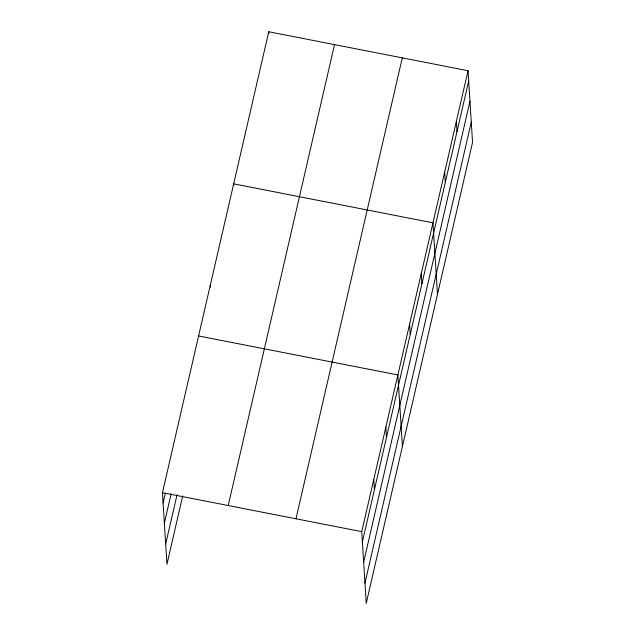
<?xml version="1.0" encoding="UTF-8"?>
<svg xmlns="http://www.w3.org/2000/svg" width="635" height="635" viewBox="0 0 635 635"><rect width="100%" height="100%" fill="white"/><g stroke="black" fill="none" stroke-linecap="round" stroke-linejoin="round"><path stroke-width="0.95" d="M182.721 495.895L166.949 564.277L162.449 492.673L268.756 31.75L468.051 70.723L472.551 142.327L366.244 603.25L361.736 531.646L468.051 70.723M163.092 502.928L165.283 493.427M164.362 523.169L171.156 493.728M165.679 544.028L177.07 494.641M228.211 505.539L334.526 44.609M295.974 518.787L402.28 57.864M362.379 541.901L468.693 80.97M363.657 562.142L469.971 101.219M364.966 583.001L471.281 122.079M198.588 335.963L397.883 374.936L402.392 446.532M162.449 492.673L361.736 531.646M456.359 121.428L457.002 131.675M444.659 172.125L445.302 182.38M437.467 294.426L432.967 222.829L233.672 183.856L233.791 185.722M421.275 273.534L421.918 283.781M409.575 324.231L410.226 334.478M385.834 427.172L386.477 437.42M373.785 479.409L374.428 489.664M268.756 31.75L268.875 33.615M210.288 285.258L210.407 287.123"/></g></svg>
